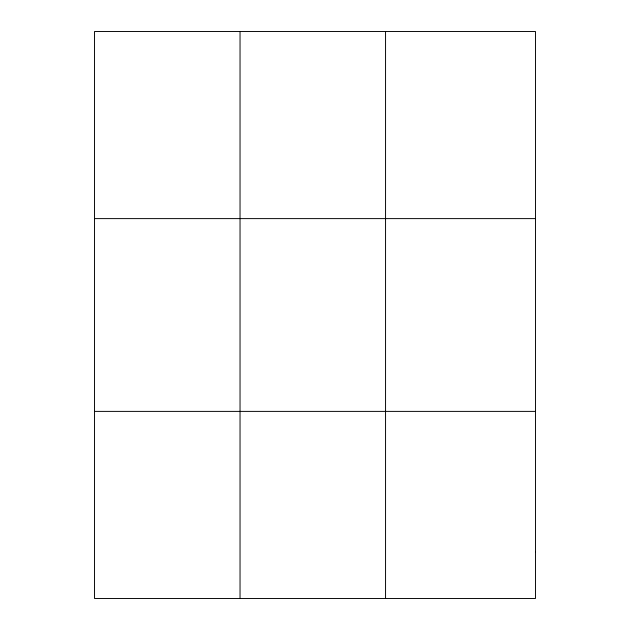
<?xml version="1.0" encoding="UTF-8"?>
<svg xmlns="http://www.w3.org/2000/svg" width="630" height="630" viewBox="0 0 630 630"><rect width="100%" height="100%" fill="white"/><g stroke="black" fill="none" stroke-linecap="round" stroke-linejoin="round"><path stroke-width="0.94" d="M240.038 31.5L240.038 598.5M385.552 31.5L385.552 598.5M94.532 218.61L535.469 218.61M94.532 411.39L535.469 411.39M535.469 551.722L535.469 598.5L94.532 598.5L94.532 31.5L535.469 31.5L535.469 551.722"/></g></svg>
